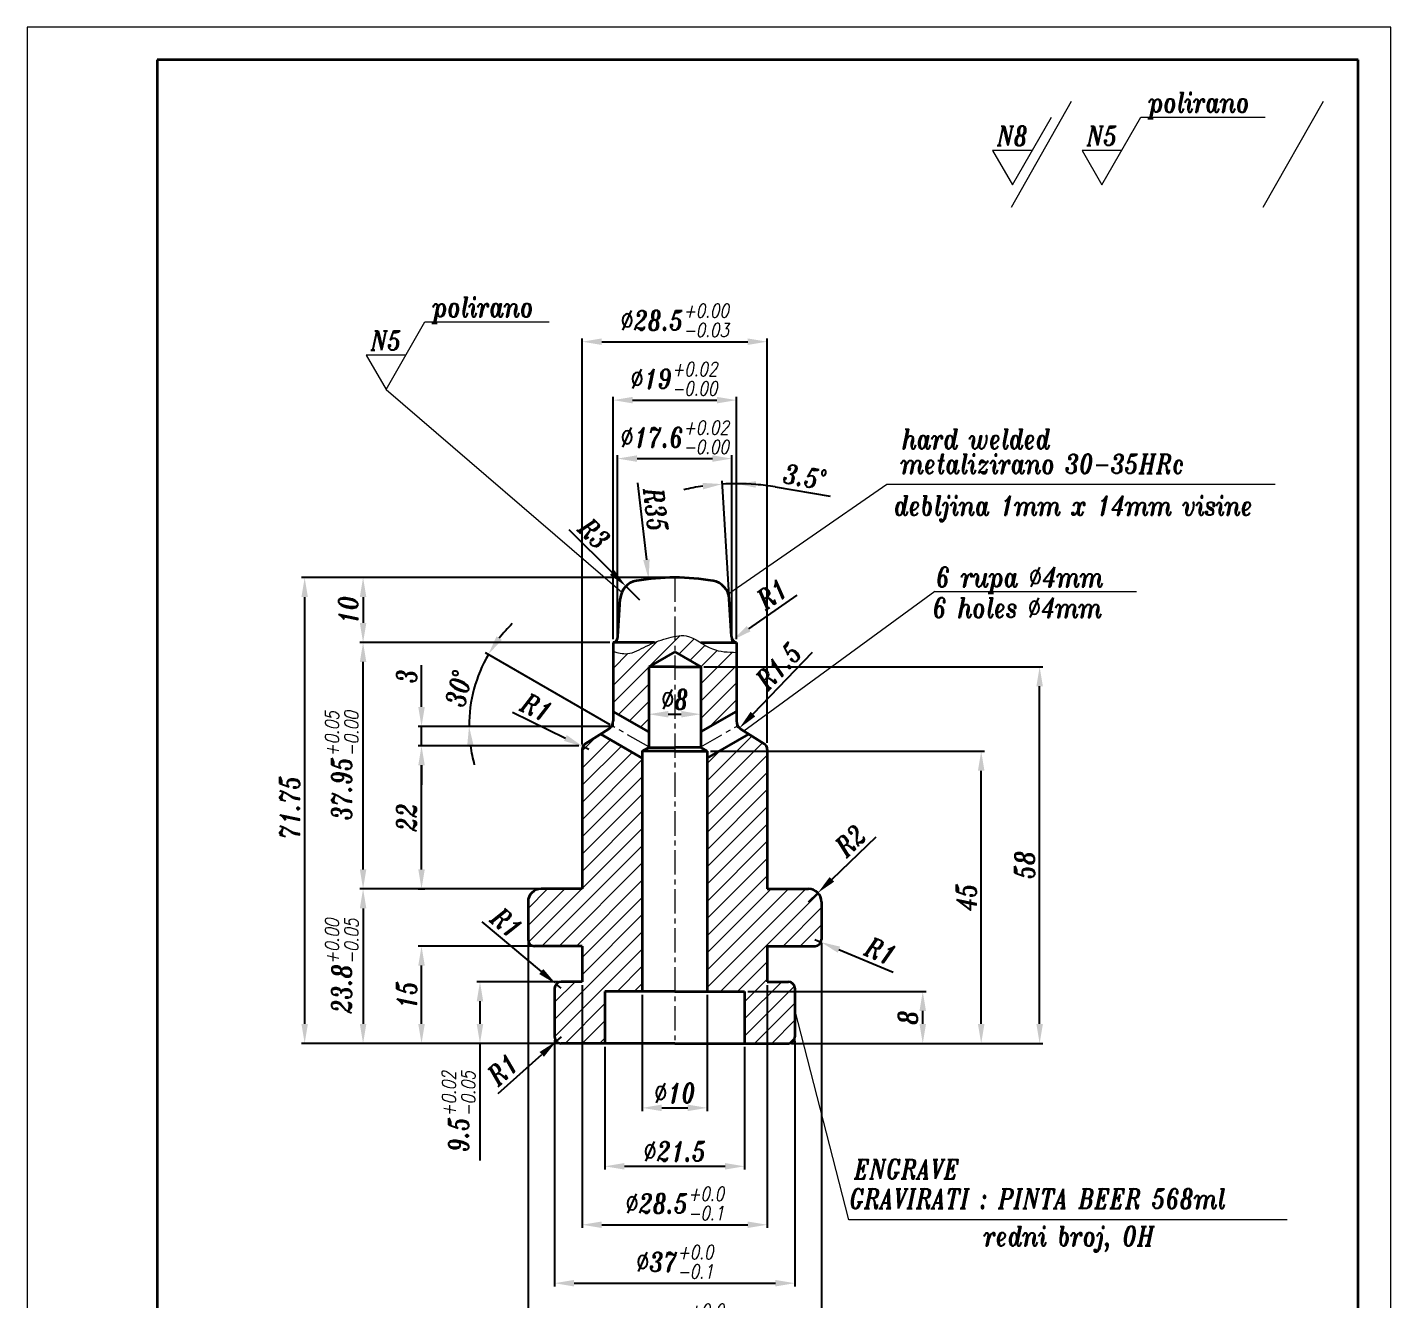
# Model space of a CAD drawing. Extents: x 22 to 232, y 33 to 330.
# Drawn here: x 21.7 to 231.7, y 134 to 330 of the extents above; entities that cross this region are included whole.
import ezdxf

# ---------------------------------------------------------------- set-up
doc = ezdxf.new("R2010")
doc.units = 0
doc.header["$LTSCALE"] = 3
doc.header["$MEASUREMENT"] = 0
doc.linetypes.add('CENTER', pattern=[2, 1.25, -0.25, 0.25, -0.25])
doc.linetypes.add('HIDDEN', pattern=[0.375, 0.25, -0.125])
doc.layers.get('0').update_dxf_attribs({"linetype": 'CONTINUOUS', "lineweight": 15})
for name, color, linetype, lineweight in [('1', 1, 'CENTER', 15), ('2', 2, 'HIDDEN', 15), ('3', 3, 'CONTINUOUS', 35), ('8', 251, 'CONTINUOUS', 15)]:
    doc.layers.add(name, color=color, linetype=linetype, lineweight=lineweight)
doc.styles.add('ITALICT', font='ITALICT.shx', dxfattribs={"width": 0.8, "height": 3})
doc.styles.get("Standard").update_dxf_attribs({"font": 'isocp.shx', "height": 3})
doc.dimstyles.get("Standard").update_dxf_attribs({"dimtxt": 0.18, "dimasz": 0.18, "dimexe": 0.18, "dimexo": 0.0625, "dimgap": 0.09, "dimtad": 0, "dimtih": 1, "dimtoh": 1, "dimdec": 4, "dimzin": 0, "dimdsep": 46, "dimtxsty": 'Standard', "dimcen": 0.09, "dimadec": 0, "dimazin": 0, "dimtfac": 1, "dimtdec": 4, "dimtofl": 0, "dimtmove": 0, "dimatfit": 3, "dimfxl": 1, "dimtolj": 1, "dimtzin": 0, "dimarcsym": 0})

# ---------------------------------------------------------------- blocks, each defined once
blk = doc.blocks.new('*D92')
at = {"color": 0, "lineweight": -2, "transparency": 16777216}
for p, q in [((98.85, 189.01), (98.85, 127.09)), ((144.05, 189.01), (144.05, 127.09)), ((101.85, 127.59), (141.05, 127.59))]:
    blk.add_line(p, q, dxfattribs=at)
at = {"color": 0, "transparency": 16777216}
for points in [[(101.85, 128.09), (101.85, 127.09), (98.85, 127.59)], [(141.05, 128.09), (141.05, 127.09), (144.05, 127.59)]]:
    blk.add_solid(points, dxfattribs=at)
at = {"color": 0, "transparency": 16777216, "insert": (121.45, 130.87), "char_height": 3, "attachment_point": 5, "style": 'ITALICT'}
blk.add_mtext('\\A1;%%C45.2{}{\\H0.71x;\\C3;\\S+0.0^ -0.1;}', dxfattribs=at)
blk = doc.blocks.new('*D93')
at = {"color": 0, "lineweight": -2, "transparency": 16777216}
for p, q in [((102.95, 174.01), (102.95, 136.09)), ((139.95, 173.94), (139.95, 136.09)), ((105.95, 136.59), (136.95, 136.59))]:
    blk.add_line(p, q, dxfattribs=at)
at = {"color": 0, "transparency": 16777216}
for points in [[(105.95, 137.09), (105.95, 136.09), (102.95, 136.59)], [(136.95, 137.09), (136.95, 136.09), (139.95, 136.59)]]:
    blk.add_solid(points, dxfattribs=at)
at = {"color": 0, "transparency": 16777216, "insert": (121.45, 139.87), "char_height": 3, "attachment_point": 5, "style": 'ITALICT'}
blk.add_mtext('\\A1;%%C37{}{\\H0.71x;\\C3;\\S+0.0^ -0.1;}', dxfattribs=at)
blk = doc.blocks.new('*D94')
at = {"color": 0, "lineweight": -2, "transparency": 16777216}
for p, q in [((107.2, 182.51), (107.2, 145.09)), ((135.7, 182.51), (135.7, 145.09)), ((110.2, 145.59), (132.7, 145.59))]:
    blk.add_line(p, q, dxfattribs=at)
at = {"color": 0, "transparency": 16777216}
for points in [[(110.2, 146.09), (110.2, 145.09), (107.2, 145.59)], [(132.7, 146.09), (132.7, 145.09), (135.7, 145.59)]]:
    blk.add_solid(points, dxfattribs=at)
at = {"color": 0, "transparency": 16777216, "insert": (121.45, 148.87), "char_height": 3, "attachment_point": 5, "style": 'ITALICT'}
blk.add_mtext('\\A1;%%C28.5{}{\\H0.71x;\\C3;\\S+0.0^ -0.1;}', dxfattribs=at)
blk = doc.blocks.new('*D95')
at = {"color": 0, "lineweight": -2, "transparency": 16777216}
for p, q in [((107.2, 219.53), (107.2, 282.08)), ((110.2, 281.58), (132.7, 281.58)), ((135.7, 219.81), (135.7, 282.08))]:
    blk.add_line(p, q, dxfattribs=at)
at = {"color": 0, "transparency": 16777216}
for points in [[(110.2, 282.08), (110.2, 281.08), (107.2, 281.58)], [(132.7, 282.08), (132.7, 281.08), (135.7, 281.58)]]:
    blk.add_solid(points, dxfattribs=at)
at = {"color": 0, "transparency": 16777216, "insert": (121.45, 284.86), "char_height": 3, "attachment_point": 5, "style": 'ITALICT'}
blk.add_mtext('\\A1;%%C28.5{}{\\H0.71x;\\C3;\\S+0.00^ -0.03;}', dxfattribs=at)
blk = doc.blocks.new('*D96')
at = {"color": 0, "lineweight": -2, "transparency": 16777216}
for p, q in [((91.75, 192.26), (100.89, 184.58)), ((103.95, 182.01), (103.19, 182.65))]:
    blk.add_line(p, q, dxfattribs=at)
at = {"color": 0, "transparency": 16777216}
blk.add_solid([(101.21, 184.96), (100.57, 184.2), (103.19, 182.65)], dxfattribs=at)
at = {"color": 0, "transparency": 16777216, "insert": (95.55, 192.08), "char_height": 3, "attachment_point": 5, "rotation": 319.9481, "style": 'ITALICT'}
blk.add_mtext('\\A1;R1', dxfattribs=at)
blk = doc.blocks.new('*D97')
at = {"color": 0, "lineweight": -2, "transparency": 16777216}
for p, q in [((100.35, 197.31), (72.95, 197.31)), ((73.45, 194.31), (73.45, 176.51)), ((103.45, 173.51), (72.95, 173.51))]:
    blk.add_line(p, q, dxfattribs=at)
at = {"color": 0, "transparency": 16777216}
for points in [[(72.95, 194.31), (73.95, 194.31), (73.45, 197.31)], [(72.95, 176.51), (73.95, 176.51), (73.45, 173.51)]]:
    blk.add_solid(points, dxfattribs=at)
at = {"color": 0, "transparency": 16777216, "insert": (70.16, 185.41), "char_height": 3, "attachment_point": 5, "rotation": 90, "style": 'ITALICT'}
blk.add_mtext('\\A1;23.8{}{\\H0.71x;\\C3;\\S+0.00^ -0.05;}', dxfattribs=at)
blk = doc.blocks.new('*D98')
at = {"color": 0, "lineweight": -2, "transparency": 16777216}
for p, q in [((99.35, 188.51), (81.95, 188.51)), ((82.45, 176.51), (82.45, 185.51)), ((103.45, 173.51), (81.95, 173.51))]:
    blk.add_line(p, q, dxfattribs=at)
at = {"color": 0, "transparency": 16777216}
for points in [[(81.95, 185.51), (82.95, 185.51), (82.45, 188.51)], [(81.95, 176.51), (82.95, 176.51), (82.45, 173.51)]]:
    blk.add_solid(points, dxfattribs=at)
at = {"color": 0, "transparency": 16777216, "insert": (80.15, 181.01), "char_height": 3, "attachment_point": 5, "rotation": 90, "style": 'ITALICT'}
blk.add_mtext('\\A1;15', dxfattribs=at)
blk = doc.blocks.new('*D99')
at = {"color": 0, "lineweight": -2, "transparency": 16777216}
for p, q in [((103.95, 174.51), (103.21, 173.84)), ((94.24, 165.78), (100.98, 171.83))]:
    blk.add_line(p, q, dxfattribs=at)
at = {"color": 0, "transparency": 16777216}
blk.add_solid([(100.64, 172.2), (101.31, 171.46), (103.21, 173.84)], dxfattribs=at)
at = {"color": 0, "transparency": 16777216, "insert": (94.96, 169.51), "char_height": 3, "attachment_point": 5, "rotation": 41.9644, "style": 'ITALICT'}
blk.add_mtext('\\A1;R1', dxfattribs=at)
blk = doc.blocks.new('*D100')
at = {"color": 0, "lineweight": -2, "transparency": 16777216}
for p, q in [((103.45, 183.01), (90.95, 183.01)), ((91.45, 180.01), (91.45, 176.51)), ((103.45, 173.51), (90.95, 173.51)), ((91.45, 173.51), (91.45, 155.48))]:
    blk.add_line(p, q, dxfattribs=at)
at = {"color": 0, "transparency": 16777216}
for points in [[(90.95, 180.01), (91.95, 180.01), (91.45, 183.01)], [(90.95, 176.51), (91.95, 176.51), (91.45, 173.51)]]:
    blk.add_solid(points, dxfattribs=at)
at = {"color": 0, "transparency": 16777216, "insert": (88.16, 163), "char_height": 3, "attachment_point": 5, "rotation": 90, "style": 'ITALICT'}
blk.add_mtext('\\A1;9.5{}{\\H0.71x;\\C3;\\S+0.02^ -0.05;}', dxfattribs=at)
blk = doc.blocks.new('*D101')
at = {"color": 0, "lineweight": -2, "transparency": 16777216}
for p, q in [((106.7, 219.34), (81.95, 219.34)), ((82.45, 200.31), (82.45, 216.34)), ((81.91, 197.31), (82.95, 197.31))]:
    blk.add_line(p, q, dxfattribs=at)
at = {"color": 0, "transparency": 16777216}
for points in [[(81.95, 216.34), (82.95, 216.34), (82.45, 219.34)], [(81.95, 200.31), (82.95, 200.31), (82.45, 197.31)]]:
    blk.add_solid(points, dxfattribs=at)
at = {"color": 0, "transparency": 16777216, "insert": (80.15, 208.33), "char_height": 3, "attachment_point": 5, "rotation": 90, "style": 'ITALICT'}
blk.add_mtext('\\A1;22', dxfattribs=at)
blk = doc.blocks.new('*D102')
at = {"color": 0, "lineweight": -2, "transparency": 16777216}
for p, q in [((126.95, 218.51), (169.15, 218.51)), ((168.65, 176.51), (168.65, 215.51)), ((139.52, 173.51), (169.15, 173.51))]:
    blk.add_line(p, q, dxfattribs=at)
at = {"color": 0, "transparency": 16777216}
for points in [[(168.15, 215.51), (169.15, 215.51), (168.65, 218.51)], [(168.15, 176.51), (169.15, 176.51), (168.65, 173.51)]]:
    blk.add_solid(points, dxfattribs=at)
at = {"color": 0, "transparency": 16777216, "insert": (166.35, 196.01), "char_height": 3, "attachment_point": 5, "rotation": 90, "style": 'ITALICT'}
blk.add_mtext('\\A1;45', dxfattribs=at)
blk = doc.blocks.new('*D103')
at = {"color": 0, "lineweight": -2, "transparency": 16777216}
for p, q in [((152.42, 205.3), (145.65, 198.78)), ((142.05, 195.31), (143.49, 196.7))]:
    blk.add_line(p, q, dxfattribs=at)
at = {"color": 0, "transparency": 16777216}
blk.add_solid([(145.31, 199.14), (146, 198.42), (143.49, 196.7)], dxfattribs=at)
at = {"color": 0, "transparency": 16777216, "insert": (148.52, 204.74), "char_height": 3, "attachment_point": 5, "rotation": 43.96, "style": 'ITALICT'}
blk.add_mtext('\\A1;R2', dxfattribs=at)
blk = doc.blocks.new('*D104')
at = {"color": 0, "lineweight": -2, "transparency": 16777216}
for p, q in [((111.45, 235.26), (72.95, 235.26)), ((73.45, 200.31), (73.45, 232.26)), ((100.35, 197.31), (72.95, 197.31))]:
    blk.add_line(p, q, dxfattribs=at)
at = {"color": 0, "transparency": 16777216}
for points in [[(72.95, 232.26), (73.95, 232.26), (73.45, 235.26)], [(72.95, 200.31), (73.95, 200.31), (73.45, 197.31)]]:
    blk.add_solid(points, dxfattribs=at)
at = {"color": 0, "transparency": 16777216, "insert": (70.16, 216.28), "char_height": 3, "attachment_point": 5, "rotation": 90, "style": 'ITALICT'}
blk.add_mtext('\\A1;37.95{}{\\H0.71x;\\C3;\\S+0.05^ -0.00;}', dxfattribs=at)
blk = doc.blocks.new('*D113')
at = {"color": 0, "lineweight": -2, "transparency": 16777216}
for p, q in [((132.7, 181.51), (160.15, 181.51)), ((159.65, 176.51), (159.65, 178.51)), ((139.45, 173.51), (160.15, 173.51))]:
    blk.add_line(p, q, dxfattribs=at)
at = {"color": 0, "transparency": 16777216}
for points in [[(159.15, 178.51), (160.15, 178.51), (159.65, 181.51)], [(159.15, 176.51), (160.15, 176.51), (159.65, 173.51)]]:
    blk.add_solid(points, dxfattribs=at)
at = {"color": 0, "transparency": 16777216, "insert": (157.35, 177.51), "char_height": 3, "attachment_point": 5, "rotation": 90, "style": 'ITALICT'}
blk.add_mtext('\\A1;8', dxfattribs=at)
blk = doc.blocks.new('*D114')
at = {"color": 0, "lineweight": -2, "transparency": 16777216}
for p, q in [((110.7, 173.01), (110.7, 154.09)), ((132.2, 173.01), (132.2, 154.09)), ((113.7, 154.59), (129.2, 154.59))]:
    blk.add_line(p, q, dxfattribs=at)
at = {"color": 0, "transparency": 16777216}
for points in [[(113.7, 155.09), (113.7, 154.09), (110.7, 154.59)], [(129.2, 155.09), (129.2, 154.09), (132.2, 154.59)]]:
    blk.add_solid(points, dxfattribs=at)
at = {"color": 0, "transparency": 16777216, "insert": (121.45, 156.89), "char_height": 3, "attachment_point": 5, "style": 'ITALICT'}
blk.add_mtext('\\A1;%%c21.5', dxfattribs=at)
blk = doc.blocks.new('*D105')
at = {"color": 0, "lineweight": -2, "transparency": 16777216}
for p, q in [((125.95, 231.51), (178.15, 231.51)), ((177.65, 176.51), (177.65, 228.51)), ((139.45, 173.51), (178.15, 173.51))]:
    blk.add_line(p, q, dxfattribs=at)
at = {"color": 0, "transparency": 16777216}
for points in [[(177.15, 228.51), (178.15, 228.51), (177.65, 231.51)], [(177.15, 176.51), (178.15, 176.51), (177.65, 173.51)]]:
    blk.add_solid(points, dxfattribs=at)
at = {"color": 0, "transparency": 16777216, "insert": (175.35, 201.01), "char_height": 3, "attachment_point": 5, "rotation": 90, "style": 'ITALICT'}
blk.add_mtext('\\A1;58', dxfattribs=at)
blk = doc.blocks.new('*D106')
at = {"color": 0, "lineweight": -2, "transparency": 16777216}
blk.add_line((120.45, 224.21), (122.45, 224.21), dxfattribs=at)
at = {"color": 0, "transparency": 16777216}
for points in [[(120.45, 224.71), (120.45, 223.71), (117.45, 224.21)], [(122.45, 224.71), (122.45, 223.71), (125.45, 224.21)]]:
    blk.add_solid(points, dxfattribs=at)
at = {"color": 0, "transparency": 16777216, "insert": (121.45, 226.51), "char_height": 3, "attachment_point": 5, "style": 'ITALICT'}
blk.add_mtext('\\A1;%%c8', dxfattribs=at)
blk = doc.blocks.new('*D115')
at = {"color": 0, "lineweight": -2, "transparency": 16777216}
for p, q in [((116.45, 181.01), (116.45, 163.09)), ((126.45, 181.01), (126.45, 163.09)), ((119.45, 163.59), (123.45, 163.59))]:
    blk.add_line(p, q, dxfattribs=at)
at = {"color": 0, "transparency": 16777216}
for points in [[(119.45, 164.09), (119.45, 163.09), (116.45, 163.59)], [(123.45, 164.09), (123.45, 163.09), (126.45, 163.59)]]:
    blk.add_solid(points, dxfattribs=at)
at = {"color": 0, "transparency": 16777216, "insert": (121.45, 165.89), "char_height": 3, "attachment_point": 5, "style": 'ITALICT'}
blk.add_mtext('\\A1;%%c10', dxfattribs=at)
blk = doc.blocks.new('*D116')
at = {"color": 0, "lineweight": -2, "transparency": 16777216}
for p, q in [((143.05, 189.51), (143.97, 189.12)), ((155.09, 184.44), (146.74, 187.95))]:
    blk.add_line(p, q, dxfattribs=at)
at = {"color": 0, "transparency": 16777216}
blk.add_solid([(146.93, 188.42), (146.55, 187.49), (143.97, 189.12)], dxfattribs=at)
at = {"color": 0, "transparency": 16777216, "insert": (153.19, 187.74), "char_height": 3, "attachment_point": 5, "rotation": 337.1717, "style": 'ITALICT'}
blk.add_mtext('\\A1;R1', dxfattribs=at)
blk = doc.blocks.new('*D107')
at = {"color": 0, "lineweight": -2, "transparency": 16777216}
for p, q in [((111.95, 235.76), (111.95, 273.08)), ((130.95, 235.76), (130.95, 273.08)), ((114.95, 272.58), (127.95, 272.58))]:
    blk.add_line(p, q, dxfattribs=at)
at = {"color": 0, "transparency": 16777216}
for points in [[(114.95, 273.08), (114.95, 272.08), (111.95, 272.58)], [(127.95, 273.08), (127.95, 272.08), (130.95, 272.58)]]:
    blk.add_solid(points, dxfattribs=at)
at = {"color": 0, "transparency": 16777216, "insert": (121.33, 275.86), "char_height": 3, "attachment_point": 5, "style": 'ITALICT'}
blk.add_mtext('\\A1;%%c19{}{\\H0.71x;\\C3;\\S+0.02^ -0.00;}', dxfattribs=at)
blk = doc.blocks.new('*D108')
at = {"color": 0, "lineweight": -2, "transparency": 16777216}
for p, q in [((120.95, 245.26), (72.95, 245.26)), ((73.45, 242.26), (73.45, 238.26)), ((111.45, 235.26), (72.95, 235.26))]:
    blk.add_line(p, q, dxfattribs=at)
at = {"color": 0, "transparency": 16777216}
for points in [[(72.95, 242.26), (73.95, 242.26), (73.45, 245.26)], [(72.95, 238.26), (73.95, 238.26), (73.45, 235.26)]]:
    blk.add_solid(points, dxfattribs=at)
at = {"color": 0, "transparency": 16777216, "insert": (71.15, 240.26), "char_height": 3, "attachment_point": 5, "rotation": 90, "style": 'ITALICT'}
blk.add_mtext('\\A1;10', dxfattribs=at)
blk = doc.blocks.new('*D117')
at = {"color": 0, "lineweight": -2, "transparency": 16777216}
for p, q in [((120.95, 245.26), (63.95, 245.26)), ((64.45, 242.26), (64.45, 176.51)), ((103.45, 173.51), (63.95, 173.51))]:
    blk.add_line(p, q, dxfattribs=at)
at = {"color": 0, "transparency": 16777216}
for points in [[(63.95, 242.26), (64.95, 242.26), (64.45, 245.26)], [(63.95, 176.51), (64.95, 176.51), (64.45, 173.51)]]:
    blk.add_solid(points, dxfattribs=at)
at = {"color": 0, "transparency": 16777216, "insert": (62.15, 209.88), "char_height": 3, "attachment_point": 5, "rotation": 90, "style": 'ITALICT'}
blk.add_mtext('\\A1;71.75', dxfattribs=at)
blk = doc.blocks.new('*D109')
at = {"color": 0, "lineweight": -2, "transparency": 16777216}
for p, q in [((112.65, 235.76), (112.65, 264.08)), ((115.65, 263.58), (127.25, 263.58)), ((130.25, 235.76), (130.25, 264.08))]:
    blk.add_line(p, q, dxfattribs=at)
at = {"color": 0, "transparency": 16777216}
for points in [[(115.65, 264.08), (115.65, 263.08), (112.65, 263.58)], [(127.25, 264.08), (127.25, 263.08), (130.25, 263.58)]]:
    blk.add_solid(points, dxfattribs=at)
at = {"color": 0, "transparency": 16777216, "insert": (121.45, 266.86), "char_height": 3, "attachment_point": 5, "style": 'ITALICT'}
blk.add_mtext('\\A1;%%c17.6{}{\\H0.71x;\\C3;\\S+0.02^ -0.00;}', dxfattribs=at)
blk = doc.blocks.new('*D118')
at = {"color": 0, "lineweight": -2, "transparency": 16777216}
blk.add_line((115.71, 259.84), (117.08, 248), dxfattribs=at)
at = {"color": 0, "transparency": 16777216}
blk.add_solid([(117.58, 248.06), (116.59, 247.95), (117.43, 245.02)], dxfattribs=at)
at = {"color": 0, "transparency": 16777216, "insert": (118.51, 255.68), "char_height": 3, "attachment_point": 5, "rotation": 276.6039, "style": 'ITALICT'}
blk.add_mtext('\\A1;R35', dxfattribs=at)
blk = doc.blocks.new('*D110')
at = {"color": 0, "lineweight": -2, "transparency": 16777216}
blk.add_line((142.63, 233.71), (133.49, 224.22), dxfattribs=at)
at = {"color": 0, "transparency": 16777216}
blk.add_solid([(133.13, 224.57), (133.85, 223.87), (131.41, 222.06)], dxfattribs=at)
at = {"color": 0, "transparency": 16777216, "insert": (137.44, 231.64), "char_height": 3, "attachment_point": 5, "rotation": 46.0966, "style": 'ITALICT'}
blk.add_mtext('\\A1;R1.5', dxfattribs=at)
blk = doc.blocks.new('*D111')
at = {"color": 0, "lineweight": -2, "transparency": 16777216}
for p, q in [((96.47, 224.52), (104.61, 220.54)), ((108.2, 218.79), (107.3, 219.23))]:
    blk.add_line(p, q, dxfattribs=at)
at = {"color": 0, "transparency": 16777216}
blk.add_solid([(104.83, 220.99), (104.39, 220.1), (107.3, 219.23)], dxfattribs=at)
at = {"color": 0, "transparency": 16777216, "insert": (100.2, 225.26), "char_height": 3, "attachment_point": 5, "rotation": 333.9778, "style": 'ITALICT'}
blk.add_mtext('\\A1;R1', dxfattribs=at)
blk = doc.blocks.new('*D112')
at = {"color": 0, "lineweight": -2, "transparency": 16777216}
for p, q in [((82.45, 225.34), (82.45, 231.77)), ((111.45, 222.34), (81.95, 222.34)), ((82.45, 219.34), (82.45, 222.34)), ((106.7, 219.34), (81.95, 219.34)), ((82.45, 216.34), (82.45, 213.34))]:
    blk.add_line(p, q, dxfattribs=at)
at = {"color": 0, "transparency": 16777216}
for points in [[(81.95, 225.34), (82.95, 225.34), (82.45, 222.34)], [(81.95, 216.34), (82.95, 216.34), (82.45, 219.34)]]:
    blk.add_solid(points, dxfattribs=at)
at = {"color": 0, "transparency": 16777216, "insert": (80.15, 230.06), "char_height": 3, "attachment_point": 5, "rotation": 90, "style": 'ITALICT'}
blk.add_mtext('\\A1;3', dxfattribs=at)
blk = doc.blocks.new('*D119')
at = {"color": 0, "lineweight": -2, "transparency": 16777216}
for p, q in [((105.13, 252.65), (111.8, 246.03)), ((116.06, 241.8), (113.93, 243.91))]:
    blk.add_line(p, q, dxfattribs=at)
at = {"color": 0, "transparency": 16777216}
blk.add_solid([(112.16, 246.38), (111.45, 245.67), (113.93, 243.91)], dxfattribs=at)
at = {"color": 0, "transparency": 16777216, "insert": (109.03, 252.03), "char_height": 3, "attachment_point": 5, "rotation": 315.1813, "style": 'ITALICT'}
blk.add_mtext('\\A1;R3', dxfattribs=at)
blk = doc.blocks.new('*D120')
at = {"color": 0, "lineweight": -2, "transparency": 16777216}
blk.add_line((140.25, 242.57), (132.83, 237.38), dxfattribs=at)
at = {"color": 0, "transparency": 16777216}
blk.add_solid([(132.55, 237.78), (133.12, 236.97), (130.38, 235.65)], dxfattribs=at)
at = {"color": 0, "transparency": 16777216, "insert": (136.45, 242.72), "char_height": 3, "attachment_point": 5, "rotation": 35.0349, "style": 'ITALICT'}
blk.add_mtext('\\A1;R1', dxfattribs=at)
blk = doc.blocks.new('*D121')
at = {"color": 0, "lineweight": -2, "transparency": 16777216}
for p, q in [((129.81, 242.48), (128.73, 260.14)), ((130.95, 235.76), (130.95, 260.21)), ((136.93, 259.21), (145.38, 257.78))]:
    blk.add_line(p, q, dxfattribs=at)
for start, end in [(98.2893, 103.0786), (90, 93.5), (80.413, 90), (80.4214, 85.2107)]:
    blk.add_arc((130.95, 223.81), 35.9, start, end, dxfattribs=at)
at = {"color": 0, "transparency": 16777216}
for points in [[(125.73, 259.83), (125.83, 258.84), (128.76, 259.65)], [(133.93, 259.09), (133.97, 260.09), (130.95, 259.71)]]:
    blk.add_solid(points, dxfattribs=at)
at = {"color": 0, "transparency": 16777216, "insert": (141.54, 260.76), "char_height": 3, "attachment_point": 5, "rotation": 350.413, "style": 'ITALICT'}
blk.add_mtext('\\A1;3.5°', dxfattribs=at)
blk = doc.blocks.new('*D122')
at = {"color": 0, "lineweight": -2, "transparency": 16777216}
for p, q in [((111.52, 222.59), (92.31, 233.68)), ((111.29, 222.34), (89.27, 222.34))]:
    blk.add_line(p, q, dxfattribs=at)
for start, end in [(134.4887, 142.2444), (150, 180), (187.7556, 195.5113)]:
    blk.add_arc((111.95, 222.34), 22.18, start, end, dxfattribs=at)
at = {"color": 0, "transparency": 16777216}
for points in [[(94.83, 235.65), (94, 236.2), (92.74, 233.43)], [(89.48, 219.32), (90.47, 219.39), (89.77, 222.34)]]:
    blk.add_solid(points, dxfattribs=at)
at = {"color": 0, "transparency": 16777216, "insert": (88.18, 228.19), "char_height": 3, "attachment_point": 5, "rotation": 76.1961, "style": 'ITALICT'}
blk.add_mtext('\\A1;30°', dxfattribs=at)

msp = doc.modelspace()

# ---------------------------------------------------------------- hatches: boundary and pattern name
at = {"layer": '8'}
h = msp.add_hatch(dxfattribs=at)
h.set_pattern_fill('ANSI31', color=256, scale=15)
h.paths.add_polyline_path([(116.453, 217.437), (110.043, 221.138), (107.669, 219.639, 0.2573348), (107.203, 218.794), (107.203, 197.307), (100.853, 197.307, 0.4142136), (98.853, 195.307), (98.853, 189.507, 0.4142136), (99.853, 188.507), (107.203, 188.507), (107.203, 183.007), (103.953, 183.007, 0.4142136), (102.953, 182.007), (102.953, 174.507, 0.4142136), (103.953, 173.507), (110.703, 173.507), (110.703, 181.507), (116.453, 181.507)])
edge = h.paths.add_edge_path()
edge.add_line((117.453, 231.507), (121.453, 233.816))
edge.add_line((121.453, 233.816), (121.453, 236.215))
edge.add_spline(control_points=[(121.453, 236.215), (121.018, 236.135), (119.936, 235.843), (118.932, 235.496), (118.341, 235.257)], knot_values=[6.7533649, 6.7533649, 6.7533649, 6.7533649, 8.048376, 9.974957, 9.974957, 9.974957, 9.974957], degree=3, periodic=0)
edge.add_spline(control_points=[(118.341, 235.257), (117.912, 235.082), (116.544, 234.465), (114.481, 233.199), (112.698, 233.682), (111.953, 233.885)], knot_values=[0, 0, 0, 0, 1.4013643, 4.517552, 6.7533649, 6.7533649, 6.7533649, 6.7533649], degree=3, periodic=0)
edge.add_line((111.953, 233.885), (111.953, 224.654))
edge.add_line((111.953, 224.654), (117.453, 221.479))
edge.add_line((117.453, 221.479), (117.453, 231.507))
edge = h.paths.add_edge_path()
edge.add_spline(control_points=[(130.953, 233.736), (129.688, 233.768), (127.724, 233.818), (126.042, 234.89), (125.444, 235.257)], knot_values=[14.232012, 14.232012, 14.232012, 14.232012, 17.9463626, 19.9996306, 19.9996306, 19.9996306, 19.9996306], degree=3, periodic=0)
edge.add_spline(control_points=[(125.444, 235.257), (124.72, 235.7), (123.479, 236.421), (122.05, 236.325), (121.453, 236.215)], knot_values=[9.974957, 9.974957, 9.974957, 9.974957, 12.4553847, 14.232012, 14.232012, 14.232012, 14.232012], degree=3, periodic=0)
edge.add_line((121.453, 236.215), (121.453, 233.816))
edge.add_line((121.453, 233.816), (125.453, 231.507))
edge.add_line((125.453, 231.507), (125.453, 221.479))
edge.add_line((125.453, 221.479), (130.953, 224.654))
edge.add_line((130.953, 224.654), (130.953, 233.736))
h.paths.add_polyline_path([(135.703, 218.794, 0.2573348), (135.237, 219.639), (132.863, 221.138), (126.453, 217.437), (126.453, 181.507), (132.203, 181.507), (132.203, 173.507), (138.953, 173.507, 0.4142136), (139.953, 174.507), (139.953, 182.007, 0.4142136), (138.953, 183.007), (135.703, 183.007), (135.703, 188.507), (143.053, 188.507, 0.4142136), (144.053, 189.507), (144.053, 195.307, 0.4142136), (142.053, 197.307), (135.703, 197.307)])

# ---------------------------------------------------------------- linework, layer by layer
for p, q in [((231.726, 330), (21.726, 330)), ((21.726, 330), (21.726, 33)), ((231.726, 33), (231.726, 330)), ((182.505, 318.559), (173.255, 302.267)), ((221.3, 318.559), (212.05, 302.267)), ((173.453, 305.749), (179.453, 316.142)), ((187.255, 305.749), (193.255, 316.142)), ((193.255, 316.142), (212.384, 316.142)), ((176.5, 311.028), (170.405, 311.028)), ((170.405, 311.028), (173.453, 305.749)), ((184.207, 311.028), (187.255, 305.749)), ((190.302, 311.028), (184.207, 311.028)), ((76.982, 274.235), (82.982, 284.627)), ((82.982, 284.627), (102.112, 284.627)), ((80.03, 279.513), (73.935, 279.513)), ((73.935, 279.513), (76.982, 274.235)), ((76.982, 274.235), (113.303, 242.984)), ((129.793, 242.781), (154.122, 259.64)), ((154.122, 259.64), (213.908, 259.64)), ((161.508, 243.102), (132.112, 221.584)), ((161.508, 243.102), (192.571, 243.102)), ((111.953, 222.345), (111.788, 222.345)), ((148.265, 146.348), (139.953, 178.752)), ((215.798, 146.348), (148.265, 146.348))]:
    msp.add_line(p, q)
msp.add_spline([(111.953, 233.885), (114.162, 233.538), (117.062, 234.677), (120.161, 235.891), (123.21, 236.263), (127.275, 234.256), (130.953, 233.736)], degree=3)
at = {"layer": '1'}
for p, q in [((121.453, 245.257), (121.453, 173.507)), ((117.44, 219.177), (111.953, 222.345)), ((125.466, 219.177), (130.953, 222.345))]:
    msp.add_line(p, q, dxfattribs=at)
at = {"layer": '2'}
for p, q in [((112.653, 235.257), (112.709, 236.166)), ((130.253, 235.257), (130.197, 236.166)), ((111.953, 223.172), (111.953, 222.345)), ((130.953, 223.172), (130.953, 222.345)), ((111.953, 222.345), (111.254, 221.903)), ((130.953, 222.345), (131.652, 221.903)), ((107.669, 219.639), (107.203, 219.345)), ((107.203, 219.345), (107.203, 218.794)), ((135.237, 219.639), (135.703, 219.345)), ((135.703, 219.345), (135.703, 218.794))]:
    msp.add_line(p, q, dxfattribs=at)
at = {"layer": '3'}
for p, q in [((226.726, 325), (41.726, 325)), ((41.726, 325), (41.726, 38)), ((226.726, 38), (226.726, 325)), ((112.709, 236.166), (113.064, 241.982)), ((130.197, 236.166), (129.842, 241.982)), ((118.341, 235.257), (111.953, 235.257)), ((111.953, 235.257), (111.953, 223.172)), ((125.444, 235.257), (130.953, 235.257)), ((130.953, 235.257), (130.953, 223.172)), ((121.453, 233.816), (117.453, 231.507)), ((121.453, 233.816), (125.453, 231.507)), ((121.453, 231.507), (117.453, 231.507)), ((117.453, 231.507), (117.453, 219.084)), ((121.453, 231.507), (125.453, 231.507)), ((125.453, 231.507), (125.453, 219.084)), ((117.44, 221.486), (111.958, 224.651)), ((125.466, 221.486), (130.948, 224.651)), ((111.254, 221.903), (107.669, 219.639)), ((116.44, 217.445), (110.043, 221.138)), ((126.466, 217.445), (132.863, 221.138)), ((131.652, 221.903), (135.237, 219.639)), ((107.203, 218.794), (107.203, 197.307)), ((116.453, 218.507), (117.453, 219.084)), ((121.453, 218.507), (116.453, 218.507)), ((116.453, 218.507), (116.453, 181.507)), ((117.453, 219.084), (121.453, 219.084)), ((125.453, 219.084), (121.453, 219.084)), ((121.453, 218.507), (126.453, 218.507)), ((126.453, 218.507), (125.453, 219.084)), ((126.453, 218.507), (126.453, 181.507)), ((135.703, 218.794), (135.703, 197.307)), ((98.853, 195.307), (98.853, 189.507)), ((107.203, 197.307), (100.853, 197.307)), ((135.703, 197.307), (142.053, 197.307)), ((144.053, 195.307), (144.053, 189.507)), ((107.203, 188.507), (99.853, 188.507)), ((107.203, 188.507), (107.203, 183.007)), ((135.703, 188.507), (135.703, 183.007)), ((135.703, 188.507), (143.053, 188.507)), ((107.203, 183.007), (103.953, 183.007)), ((135.703, 183.007), (138.953, 183.007)), ((102.953, 182.007), (102.953, 174.507)), ((121.453, 181.507), (110.703, 181.507)), ((110.703, 181.507), (110.703, 173.507)), ((121.453, 181.507), (132.203, 181.507)), ((132.203, 181.507), (132.203, 173.507)), ((139.953, 182.007), (139.953, 174.507)), ((121.453, 173.507), (103.953, 173.507)), ((121.453, 173.507), (138.953, 173.507))]:
    msp.add_line(p, q, dxfattribs=at)
for centre, radius, start, end in [((116.059, 241.799), 3, 99.70473, 176.5), ((121.453, 210.257), 35, 90, 99.70473), ((121.453, 210.257), 35, 80.29527, 90), ((126.847, 241.799), 3, 3.5, 80.29527), ((111.71, 236.227), 1, 284.03604, 356.5), ((131.196, 236.227), 1, 183.5, 255.96396), ((110.453, 223.172), 1.5, 302.27564, 0), ((132.453, 223.172), 1.5, 180, 237.72436), ((108.203, 218.794), 1, 122.27564, 180), ((134.703, 218.794), 1, 0, 57.72436), ((100.853, 195.307), 2, 90, 180), ((142.053, 195.307), 2, 0, 90), ((99.853, 189.507), 1, 180, 270), ((143.053, 189.507), 1, 270, 0), ((103.953, 182.007), 1, 90, 180), ((138.953, 182.007), 1, 0, 90), ((103.953, 174.507), 1, 180, 270), ((138.953, 174.507), 1, 270, 0)]:
    msp.add_arc(centre, radius, start, end, dxfattribs=at)

# ---------------------------------------------------------------- texts
at = {"style": 'ITALICT', "width": 0.8}
for s, p in [('polirano', (194.398, 316.945)), ('N8', (171.093, 311.779)), ('N5', (184.895, 311.779)), ('polirano', (84.125, 285.43)), ('N5', (74.623, 280.264)), ('metalizirano 30-35HRc', (156.197, 261.273)), ('debljina 1mm x 14mm visine', (155.209, 254.841)), ('6 rupa %%C4mm', (161.71, 243.84)), ('GRAVIRATI : PINTA BEER 568ml', (148.343, 148.112)), ('         redni broj, OH', (152.905, 142.346))]:
    msp.add_text(s, height=3, dxfattribs=at).set_placement(p)
at = {"layer": '8', "style": 'ITALICT', "width": 0.8}
for s, p in [('hard welded', (156.439, 265.1)), ('6 holes %%C4mm', (161.212, 239.12)), ('ENGRAVE', (149.098, 152.656))]:
    msp.add_text(s, height=3, dxfattribs=at).set_placement(p)

# ---------------------------------------------------------------- dimensions: what is measured, and where the dimension line sits
for base, p1, p2, text, override, picture, middle in [((135.703, 281.579), (107.203, 219.03), (135.703, 219.307), '%%C<>{}{\\H0.71x;\\C3;\\S+0.00^ -0.03;}', {"dimtxt": 3, "dimasz": 3, "dimexe": 0.5, "dimexo": 0.5, "dimgap": 0.8, "dimtad": 1, "dimtih": 0, "dimtoh": 0, "dimdec": 2, "dimzin": 8, "dimtxsty": 'ITALICT', "dimcen": 0, "dimtp": 0, "dimtm": 0.03, "dimtdec": 2, "dimtofl": 1, "dimtmove": 0, "dimtvp": 13.888889, "dimtzin": 0}, '*D95', (121.453, 281.579)), ((130.953, 272.579), (111.953, 235.257), (130.953, 235.257), '%%c<>{}{\\H0.71x;\\C3;\\S+0.02^ -0.00;}', {"dimtxt": 3, "dimasz": 3, "dimexe": 0.5, "dimexo": 0.5, "dimgap": 0.8, "dimtad": 1, "dimtih": 0, "dimtoh": 0, "dimdec": 2, "dimzin": 8, "dimtxsty": 'ITALICT', "dimcen": 0, "dimtp": 0.02, "dimtm": 0, "dimtdec": 2, "dimtofl": 1, "dimtmove": 0, "dimtvp": 13.888889, "dimtzin": 0}, '*D107', (121.328, 272.579)), ((130.253, 263.579), (112.653, 235.257), (130.253, 235.257), '%%c<>{}{\\H0.71x;\\C3;\\S+0.02^ -0.00;}', {"dimtxt": 3, "dimasz": 3, "dimexe": 0.5, "dimexo": 0.5, "dimgap": 0.8, "dimtad": 1, "dimtih": 0, "dimtoh": 0, "dimdec": 2, "dimzin": 8, "dimtxsty": 'ITALICT', "dimcen": 0, "dimtp": 0.02, "dimtm": 0, "dimtdec": 2, "dimtofl": 1, "dimtvp": 13.888889, "dimtzin": 0}, '*D109', (121.453, 263.579)), ((125.453, 224.205), (117.453, 224.205), (125.453, 224.205), '%%c<>', {"dimtxt": 3, "dimasz": 3, "dimexe": 0.5, "dimexo": 0.5, "dimgap": 0.8, "dimtad": 1, "dimtih": 0, "dimtoh": 0, "dimdec": 2, "dimzin": 8, "dimtxsty": 'ITALICT', "dimcen": 0, "dimtdec": 2, "dimtofl": 1, "dimtvp": 13.888889, "dimtzin": 8}, '*D106', (121.453, 224.205)), ((144.053, 127.588), (98.853, 189.507), (144.053, 189.507), '%%C<>{}{\\H0.71x;\\C3;\\S+0.0^ -0.1;}', {"dimtxt": 3, "dimasz": 3, "dimexe": 0.5, "dimexo": 0.5, "dimgap": 0.8, "dimtad": 1, "dimtih": 0, "dimtoh": 0, "dimdec": 2, "dimzin": 8, "dimtxsty": 'ITALICT', "dimcen": 0, "dimtol": 0, "dimlim": 0, "dimtp": 0, "dimtm": 0, "dimtfac": 1, "dimtdec": 2, "dimtofl": 1, "dimtmove": 0, "dimtvp": 13.888889, "dimtolj": 1, "dimtzin": 0}, '*D92', (121.453, 127.588)), ((135.703, 145.588), (107.203, 183.007), (135.703, 183.007), '%%C<>{}{\\H0.71x;\\C3;\\S+0.0^ -0.1;}', {"dimtxt": 3, "dimasz": 3, "dimexe": 0.5, "dimexo": 0.5, "dimgap": 0.8, "dimtad": 1, "dimtih": 0, "dimtoh": 0, "dimdec": 2, "dimzin": 8, "dimtxsty": 'ITALICT', "dimcen": 0, "dimtp": 0, "dimtm": 0.1, "dimtdec": 1, "dimtofl": 1, "dimtmove": 0, "dimtvp": 13.888889, "dimtzin": 0}, '*D94', (121.453, 145.588)), ((139.953, 136.588), (102.953, 174.507), (139.953, 174.444), '%%C<>{}{\\H0.71x;\\C3;\\S+0.0^ -0.1;}', {"dimtxt": 3, "dimasz": 3, "dimexe": 0.5, "dimexo": 0.5, "dimgap": 0.8, "dimtad": 1, "dimtih": 0, "dimtoh": 0, "dimdec": 2, "dimzin": 8, "dimtxsty": 'ITALICT', "dimcen": 0, "dimtol": 0, "dimlim": 0, "dimtp": 0, "dimtm": 0, "dimtfac": 1, "dimtdec": 2, "dimtofl": 1, "dimtmove": 0, "dimtvp": 13.888889, "dimtolj": 1, "dimtzin": 0}, '*D93', (121.453, 136.588)), ((132.203, 154.588), (110.703, 173.507), (132.203, 173.507), '%%c<>', {"dimtxt": 3, "dimasz": 3, "dimexe": 0.5, "dimexo": 0.5, "dimgap": 0.8, "dimtad": 1, "dimtih": 0, "dimtoh": 0, "dimdec": 2, "dimzin": 8, "dimtxsty": 'ITALICT', "dimcen": 0, "dimtdec": 2, "dimtofl": 1, "dimtmove": 0, "dimtvp": 13.888889, "dimtzin": 8}, '*D114', (121.453, 154.588))]:
    dim = msp.add_linear_dim(base=base, p1=p1, p2=p2, text=text, dimstyle='Standard', override=override)
    dim.commit()
    dim.dimension.update_dxf_attribs({"geometry": picture, "text_midpoint": middle, "dimtype": 160})
dim = msp.add_angular_dim_2l(base=(129.491, 259.682), line1=((130.953, 235.257), (130.953, 223.172)), line2=((130.197, 236.166), (129.842, 241.982)), dimstyle='Standard', override={"dimtxt": 3, "dimasz": 3, "dimexe": 0.5, "dimexo": 0.5, "dimgap": 0.8, "dimtad": 1, "dimtih": 0, "dimtoh": 0, "dimdec": 2, "dimzin": 8, "dimtxsty": 'ITALICT', "dimcen": 0, "dimadec": 1, "dimtdec": 2, "dimtofl": 1, "dimtvp": 13.888889, "dimtzin": 8})
dim.commit()
dim.dimension.update_dxf_attribs({"geometry": '*D121', "text_midpoint": (141.541, 260.765)})
for center, mpoint, override, picture, middle in [((121.453, 210.257), (117.428, 245.025), {"dimtxt": 3, "dimasz": 3, "dimexe": 0.5, "dimexo": 0.5, "dimgap": 0.8, "dimtad": 1, "dimtih": 0, "dimtoh": 0, "dimdec": 2, "dimzin": 8, "dimtxsty": 'ITALICT', "dimcen": 0, "dimtdec": 2, "dimtvp": 13.888889, "dimtzin": 8}, '*D118', (118.51, 255.677)), ((116.059, 241.799), (113.931, 243.913), {"dimtxt": 3, "dimasz": 3, "dimexe": 0.5, "dimexo": 0.5, "dimgap": 0.8, "dimtad": 1, "dimtih": 0, "dimtoh": 0, "dimdec": 2, "dimzin": 8, "dimtxsty": 'ITALICT', "dimcen": 0, "dimtdec": 2, "dimtofl": 1, "dimtvp": 13.888889, "dimtzin": 8}, '*D119', (109.026, 252.03)), ((108.203, 218.79), (107.304, 219.229), {"dimtxt": 3, "dimasz": 3, "dimexe": 0.5, "dimexo": 0.5, "dimgap": 0.8, "dimtad": 1, "dimtih": 0, "dimtoh": 0, "dimdec": 2, "dimzin": 8, "dimtxsty": 'ITALICT', "dimcen": 0, "dimtdec": 2, "dimtofl": 1, "dimtvp": 13.888889, "dimtzin": 8}, '*D111', (100.2, 225.256)), ((143.053, 189.507), (143.975, 189.119), {"dimtxt": 3, "dimasz": 3, "dimexe": 0.5, "dimexo": 0.5, "dimgap": 0.8, "dimtad": 1, "dimtih": 0, "dimtoh": 0, "dimdec": 2, "dimzin": 8, "dimtxsty": 'ITALICT', "dimcen": 0, "dimtdec": 2, "dimtofl": 1, "dimtvp": 13.888889, "dimtzin": 8}, '*D116', (153.188, 187.736))]:
    dim = msp.add_radius_dim(center=center, mpoint=mpoint, dimstyle='Standard', override=override)
    dim.commit()
    dim.dimension.update_dxf_attribs({"geometry": picture, "text_midpoint": middle})
for center, mpoint, picture, middle in [((131.196, 236.227), (130.377, 235.653), '*D120', (137.769, 240.836)), ((132.453, 223.139), (131.413, 222.058), '*D110', (139.1, 230.046))]:
    dim = msp.add_radius_dim(center=center, mpoint=mpoint, dimstyle='Standard', override={"dimtxt": 3, "dimasz": 3, "dimexe": 0.5, "dimexo": 0.5, "dimgap": 0.8, "dimtad": 1, "dimtih": 0, "dimtoh": 0, "dimdec": 2, "dimzin": 8, "dimtxsty": 'ITALICT', "dimcen": 0, "dimtdec": 2, "dimtofl": 1, "dimtvp": 13.888889, "dimtzin": 8})
    dim.commit()
    dim.dimension.update_dxf_attribs({"geometry": picture, "text_midpoint": middle, "dimtype": 164})
for base, p1, p2, picture, middle in [((64.447, 173.507), (121.453, 245.257), (103.953, 173.507), '*D117', (64.447, 209.882)), ((177.651, 231.507), (138.953, 173.507), (125.453, 231.507), '*D105', (177.651, 201.007)), ((168.651, 218.507), (139.015, 173.507), (126.453, 218.507), '*D102', (168.651, 196.007)), ((82.447, 188.507), (103.953, 173.507), (99.853, 188.507), '*D98', (82.447, 181.007))]:
    dim = msp.add_linear_dim(base=base, p1=p1, p2=p2, angle=90, dimstyle='Standard', override={"dimtxt": 3, "dimasz": 3, "dimexe": 0.5, "dimexo": 0.5, "dimgap": 0.8, "dimtad": 1, "dimtih": 0, "dimtoh": 0, "dimdec": 2, "dimzin": 8, "dimtxsty": 'ITALICT', "dimcen": 0, "dimtdec": 2, "dimtofl": 1, "dimtmove": 0, "dimtvp": 13.888889, "dimtzin": 8})
    dim.commit()
    dim.dimension.update_dxf_attribs({"geometry": picture, "text_midpoint": middle, "dimtype": 160})
for base, p1, p2, override, picture, middle in [((73.447, 235.257), (121.453, 245.257), (111.953, 235.257), {"dimtxt": 3, "dimasz": 3, "dimexe": 0.5, "dimexo": 0.5, "dimgap": 0.8, "dimtad": 1, "dimtih": 0, "dimtoh": 0, "dimdec": 2, "dimzin": 8, "dimtxsty": 'ITALICT', "dimcen": 0, "dimtdec": 2, "dimtofl": 1, "dimtvp": 13.888889, "dimtzin": 8}, '*D108', (71.147, 240.257)), ((82.447, 222.345), (107.203, 219.345), (111.953, 222.345), {"dimtxt": 3, "dimasz": 3, "dimexe": 0.5, "dimexo": 0.5, "dimgap": 0.8, "dimtad": 1, "dimtih": 0, "dimtoh": 0, "dimdec": 2, "dimzin": 8, "dimtxsty": 'ITALICT', "dimcen": 0, "dimtdec": 2, "dimtofl": 1, "dimtvp": 13.888889, "dimtzin": 8}, '*D112', (80.147, 230.059)), ((159.651, 181.507), (138.953, 173.507), (132.203, 181.507), {"dimtxt": 3, "dimasz": 3, "dimexe": 0.5, "dimexo": 0.5, "dimgap": 0.8, "dimtad": 1, "dimtih": 0, "dimtoh": 0, "dimdec": 2, "dimzin": 8, "dimtxsty": 'ITALICT', "dimcen": 0, "dimtdec": 2, "dimtofl": 1, "dimtmove": 0, "dimtvp": 13.888889, "dimtzin": 8}, '*D113', (157.351, 177.507))]:
    dim = msp.add_linear_dim(base=base, p1=p1, p2=p2, angle=90, dimstyle='Standard', override=override)
    dim.commit()
    dim.dimension.update_dxf_attribs({"geometry": picture, "text_midpoint": middle})
dim = msp.add_angular_dim_2l(base=(91.111, 229.931), line1=((111.953, 222.345), (111.788, 222.345)), line2=((117.44, 219.177), (111.953, 222.345)), dimstyle='Standard', override={"dimtxt": 3, "dimasz": 3, "dimexe": 0.5, "dimexo": 0.5, "dimgap": 0.8, "dimtad": 1, "dimtih": 0, "dimtoh": 0, "dimdec": 2, "dimzin": 8, "dimtxsty": 'ITALICT', "dimcen": 0, "dimadec": 1, "dimazin": 2, "dimtdec": 2, "dimtofl": 1, "dimtvp": 13.888889, "dimtzin": 8})
dim.commit()
dim.dimension.update_dxf_attribs({"geometry": '*D122', "text_midpoint": (90.414, 227.637), "dimtype": 162})
for base, p2, text, override, picture, middle in [((73.447, 235.257), (111.953, 235.257), '<>{}{\\H0.71x;\\C3;\\S+0.05^ -0.00;}', {"dimtxt": 3, "dimasz": 3, "dimexe": 0.5, "dimexo": 0.5, "dimgap": 0.8, "dimtad": 1, "dimtih": 0, "dimtoh": 0, "dimdec": 2, "dimzin": 8, "dimtxsty": 'ITALICT', "dimcen": 0, "dimtp": 0.05, "dimtm": 0, "dimtdec": 2, "dimtofl": 1, "dimtvp": 13.888889, "dimtzin": 0}, '*D104', (73.447, 216.282)), ((73.447, 173.507), (103.953, 173.507), '<>{}{\\H0.71x;\\C3;\\S+0.00^ -0.05;}', {"dimtxt": 3, "dimasz": 3, "dimexe": 0.5, "dimexo": 0.5, "dimgap": 0.8, "dimtad": 1, "dimtih": 0, "dimtoh": 0, "dimdec": 2, "dimzin": 8, "dimtxsty": 'ITALICT', "dimcen": 0, "dimtp": 0, "dimtm": 0.05, "dimtdec": 2, "dimtofl": 1, "dimtmove": 0, "dimtvp": 13.888889, "dimtzin": 0}, '*D97', (73.447, 185.407))]:
    dim = msp.add_linear_dim(base=base, p1=(100.853, 197.307), p2=p2, angle=90, text=text, dimstyle='Standard', override=override)
    dim.commit()
    dim.dimension.update_dxf_attribs({"geometry": picture, "text_midpoint": middle, "dimtype": 160})
for base, p1, p2, text, override, picture, middle in [((82.447, 219.345), (81.406, 197.307), (107.203, 219.345), '22', {"dimtxt": 3, "dimasz": 3, "dimexe": 0.5, "dimexo": 0.5, "dimgap": 0.8, "dimtad": 1, "dimtih": 0, "dimtoh": 0, "dimdec": 2, "dimzin": 8, "dimtxsty": 'ITALICT', "dimcen": 0, "dimtdec": 2, "dimtofl": 1, "dimtvp": 13.888889, "dimtzin": 8}, '*D101', (80.147, 208.326)), ((91.447, 173.507), (103.953, 183.007), (103.953, 173.507), '<>{}{\\H0.71x;\\C3;\\S+0.02^ -0.05;}', {"dimtxt": 3, "dimasz": 3, "dimexe": 0.5, "dimexo": 0.5, "dimgap": 0.8, "dimtad": 1, "dimtih": 0, "dimtoh": 0, "dimdec": 2, "dimzin": 8, "dimtxsty": 'ITALICT', "dimcen": 0, "dimtp": 0.02, "dimtm": 0.05, "dimtdec": 2, "dimtofl": 1, "dimtmove": 0, "dimtvp": 13.888889, "dimtzin": 0}, '*D100', (88.162, 162.995))]:
    dim = msp.add_linear_dim(base=base, p1=p1, p2=p2, angle=90, text=text, dimstyle='Standard', override=override)
    dim.commit()
    dim.dimension.update_dxf_attribs({"geometry": picture, "text_midpoint": middle})
for center, mpoint, text, picture, middle in [((142.053, 195.307), (143.493, 196.695), 'R2', '*D103', (148.518, 204.737)), ((103.953, 174.507), (103.209, 173.838), 'R1', '*D99', (94.958, 169.511))]:
    dim = msp.add_radius_dim(center=center, mpoint=mpoint, text=text, dimstyle='Standard', override={"dimtxt": 3, "dimasz": 3, "dimexe": 0.5, "dimexo": 0.5, "dimgap": 0.8, "dimtad": 1, "dimtih": 0, "dimtoh": 0, "dimdec": 2, "dimzin": 8, "dimtxsty": 'ITALICT', "dimcen": 0, "dimtdec": 2, "dimtofl": 1, "dimtvp": 13.888889, "dimtzin": 8})
    dim.commit()
    dim.dimension.update_dxf_attribs({"geometry": picture, "text_midpoint": middle})
dim = msp.add_radius_dim(center=(103.953, 182.007), mpoint=(103.188, 182.65), text='R1', dimstyle='Standard', override={"dimtxt": 3, "dimasz": 3, "dimexe": 0.5, "dimexo": 0.5, "dimgap": 0.8, "dimtad": 1, "dimtih": 0, "dimtoh": 0, "dimdec": 2, "dimzin": 8, "dimtxsty": 'ITALICT', "dimcen": 0, "dimtdec": 2, "dimtofl": 1, "dimtvp": 13.888889, "dimtzin": 8})
dim.commit()
dim.dimension.update_dxf_attribs({"geometry": '*D96', "text_midpoint": (94.069, 190.316), "dimtype": 164})
dim = msp.add_linear_dim(base=(126.453, 163.588), p1=(116.453, 181.507), p2=(126.453, 181.507), text='%%c<>', dimstyle='Standard', override={"dimtxt": 3, "dimasz": 3, "dimexe": 0.5, "dimexo": 0.5, "dimgap": 0.8, "dimtad": 1, "dimtih": 0, "dimtoh": 0, "dimdec": 2, "dimzin": 8, "dimtxsty": 'ITALICT', "dimcen": 0, "dimtdec": 2, "dimtofl": 1, "dimtmove": 0, "dimtvp": 13.888889, "dimtzin": 8})
dim.commit()
dim.dimension.update_dxf_attribs({"geometry": '*D115', "text_midpoint": (121.453, 165.888)})

doc.saveas('drawing.dxf')
